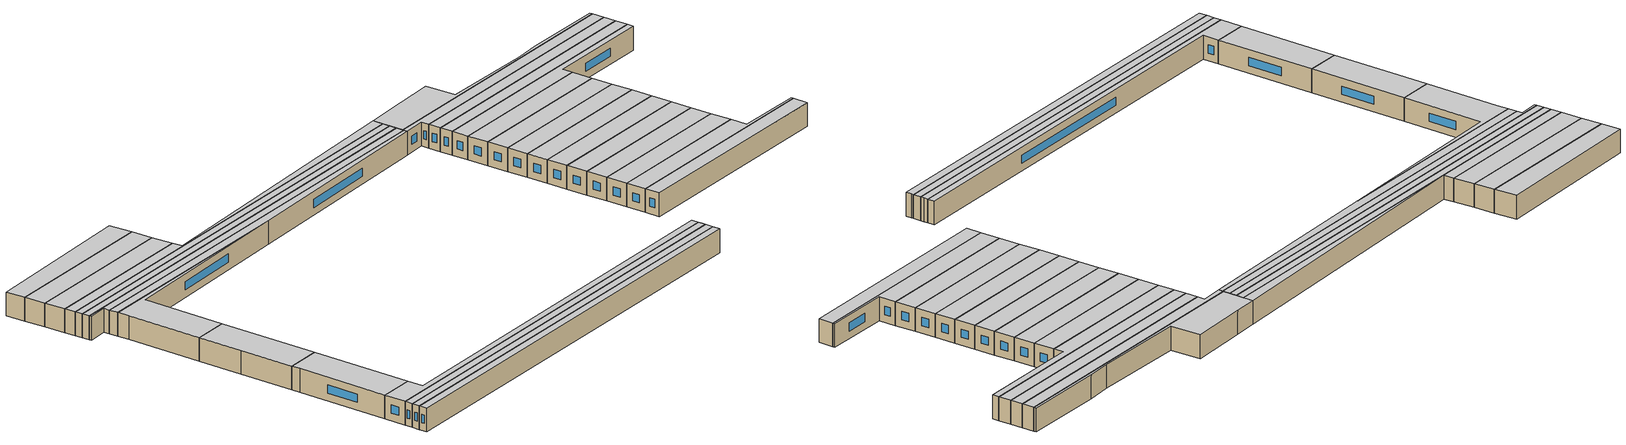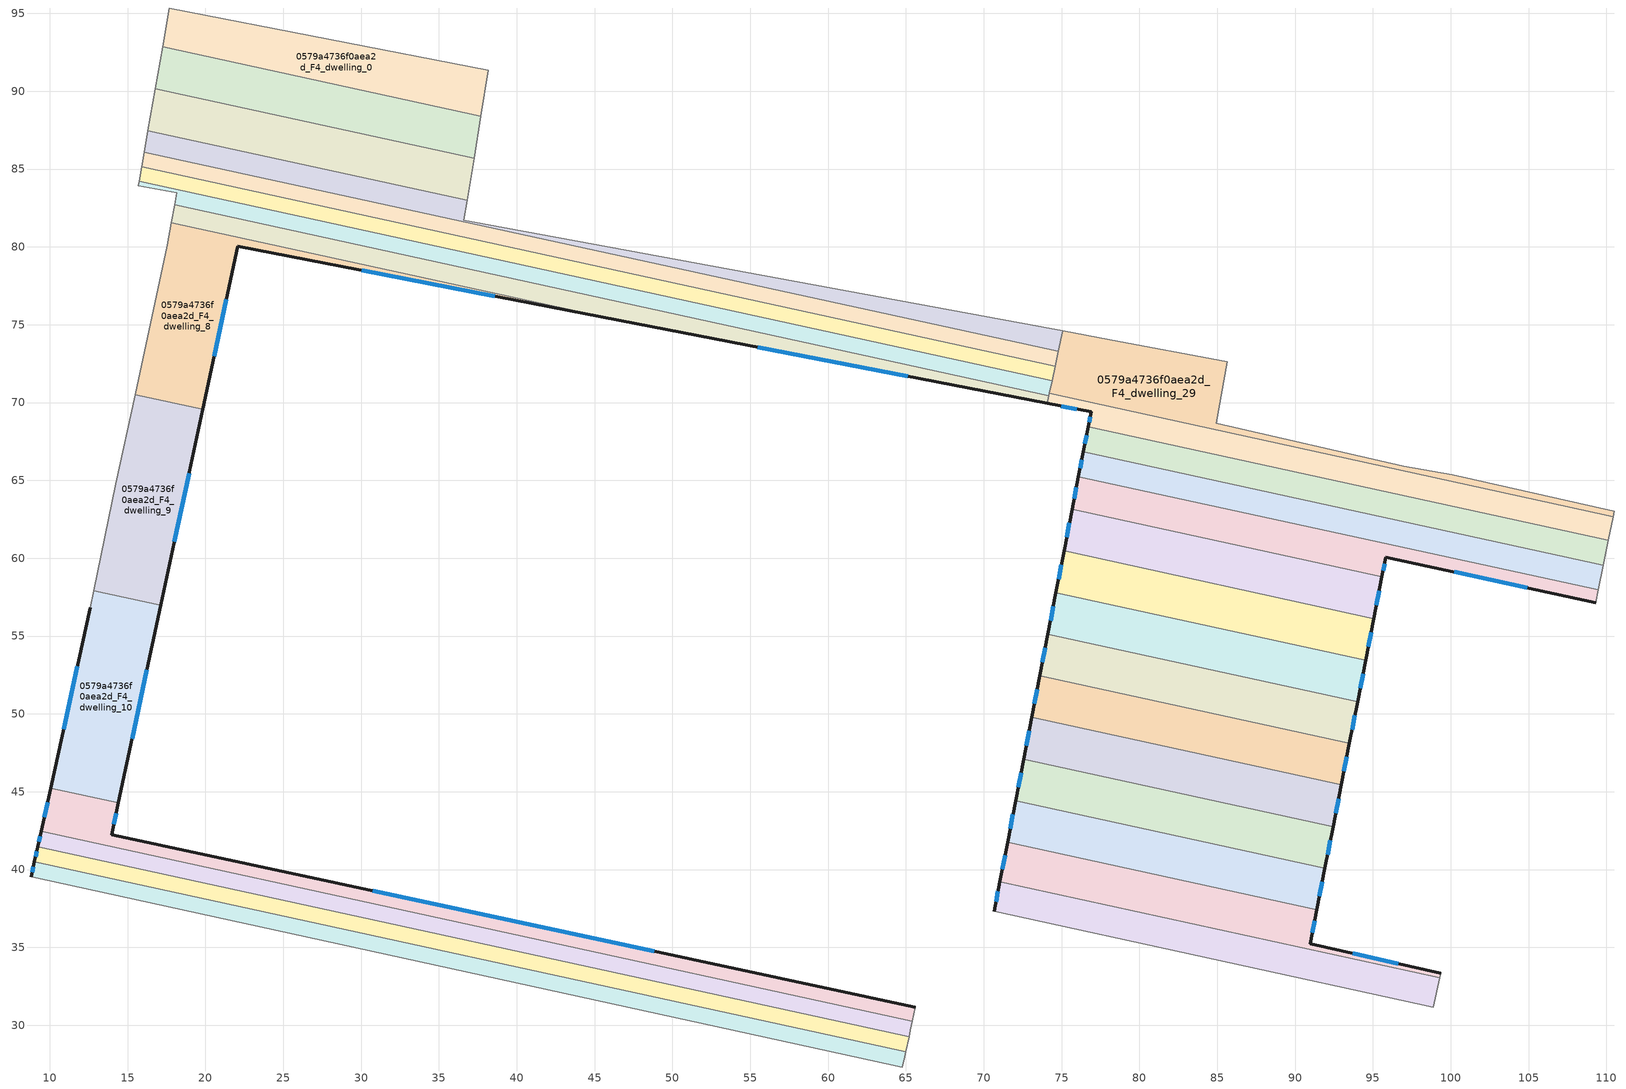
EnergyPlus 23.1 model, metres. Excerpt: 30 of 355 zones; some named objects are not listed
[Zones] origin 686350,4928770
0579a4736f0aea2d_F4_dwelling_0
 floor to 0579a4736f0aea2d_F3_dwelling_0 (EU_floor_Construction): 38.16,91.35 37.69,88.41 17.25,92.87 17.68,95.35 z12
 wall to 0579a4736f0aea2d_F4_dwelling_1 (EU_wall_Construction): 17.25,92.87 37.69,88.41 z12:15
 wall adiabatic (EU_wall_Construction): 37.69,88.41 38.16,91.35 17.68,95.35 17.25,92.87 z12:15
 ceiling to 0579a4736f0aea2d_F5_dwelling_0 (EU_floor_Construction): 37.69,88.41 38.16,91.35 17.68,95.35 17.25,92.87 z15
0579a4736f0aea2d_F4_dwelling_1
 floor to 0579a4736f0aea2d_F3_dwelling_1 (EU_floor_Construction): 37.69,88.41 37.25,85.7 16.78,90.17 17.25,92.87 z12
 wall to 0579a4736f0aea2d_F4_dwelling_2 (EU_wall_Construction): 16.78,90.17 37.25,85.7 z12:15
 wall adiabatic (EU_wall_Construction): 17.25,92.87 16.78,90.17 / 37.25,85.7 37.69,88.41 z12:15
 ceiling to 0579a4736f0aea2d_F5_dwelling_1 (EU_floor_Construction): 37.25,85.7 37.69,88.41 17.25,92.87 16.78,90.17 z15
0579a4736f0aea2d_F4_dwelling_10
 floor to 0579a4736f0aea2d_F3_dwelling_10 (EU_floor_Construction): 17.13,56.97 14.41,44.29 10.06,45.24 12.6,56.82 12.82,57.91 z12
 wall outside (EU_wall_Construction): 14.41,44.29 17.13,56.97 / 12.6,56.82 10.06,45.24 z12:15
 wall adiabatic (EU_wall_Construction): 12.82,57.91 12.6,56.82 z12:15
 wall to 0579a4736f0aea2d_F4_dwelling_9 (EU_wall_Construction): 17.13,56.97 12.82,57.91 z12:15
 wall to 0579a4736f0aea2d_F4_dwelling_11 (EU_wall_Construction): 10.06,45.24 14.41,44.29 z12:15
 window (EU_Window_Construction): 15.29,48.41 16.24,52.85 / 11.77,53.05 10.88,49 z12.98:14.02
 ceiling to 0579a4736f0aea2d_F5_dwelling_10 (EU_floor_Construction): 14.41,44.29 17.13,56.97 12.82,57.91 12.6,56.82 10.06,45.24 z15
0579a4736f0aea2d_F4_dwelling_11
 floor to 0579a4736f0aea2d_F3_dwelling_11 (EU_floor_Construction): 65.61,31.16 65.41,30.25 9.44,42.46 10.06,45.24 14.41,44.29 13.97,42.25 z12
 wall outside (EU_wall_Construction): 10.06,45.24 9.44,42.46 / 65.61,31.16 13.97,42.25 14.41,44.29 z12:15
 wall to 0579a4736f0aea2d_F4_dwelling_12 (EU_wall_Construction): 9.44,42.46 65.41,30.25 z12:15
 wall to 0579a4736f0aea2d_F4_dwelling_48 (EU_wall_Construction): 65.41,30.25 65.61,31.16 z12:15
 window (EU_Window_Construction): 9.86,44.33 9.64,43.36 / 14.11,42.91 14.26,43.62 / 48.81,34.77 30.76,38.64 z12.98:14.02
 ceiling to 0579a4736f0aea2d_F5_dwelling_11 (EU_floor_Construction): 65.41,30.25 65.61,31.16 13.97,42.25 14.41,44.29 10.06,45.24 9.44,42.46 z15
0579a4736f0aea2d_F4_dwelling_12
 floor to 0579a4736f0aea2d_F3_dwelling_12 (EU_floor_Construction): 65.41,30.25 65.2,29.27 9.23,41.48 9.44,42.46 z12
 wall outside (EU_wall_Construction): 9.44,42.46 9.23,41.48 z12:15
 wall to 0579a4736f0aea2d_F4_dwelling_13 (EU_wall_Construction): 9.23,41.48 65.2,29.27 z12:15
 wall to 0579a4736f0aea2d_F4_dwelling_49 (EU_wall_Construction): 65.2,29.27 65.28,29.67 z12:15
 wall to 0579a4736f0aea2d_F4_dwelling_48 (EU_wall_Construction): 65.28,29.68 65.41,30.25 z12:15
 window (EU_Window_Construction): 9.38,42.14 9.3,41.8 z12.98:14.02
 ceiling to 0579a4736f0aea2d_F5_dwelling_12 (EU_floor_Construction): 65.2,29.27 65.41,30.25 9.44,42.46 9.23,41.48 z15
0579a4736f0aea2d_F4_dwelling_13
 floor to 0579a4736f0aea2d_F3_dwelling_13 (EU_floor_Construction): 65.2,29.27 64.98,28.29 9.02,40.5 9.23,41.48 z12
 wall outside (EU_wall_Construction): 9.23,41.48 9.02,40.5 z12:15
 wall to 0579a4736f0aea2d_F4_dwelling_14 (EU_wall_Construction): 9.02,40.5 64.98,28.29 z12:15
 wall to 0579a4736f0aea2d_F4_dwelling_49 (EU_wall_Construction): 64.98,28.29 65.2,29.27 z12:15
 window (EU_Window_Construction): 9.16,41.16 9.09,40.82 z12.98:14.02
 ceiling to 0579a4736f0aea2d_F5_dwelling_13 (EU_floor_Construction): 64.98,28.29 65.2,29.27 9.23,41.48 9.02,40.5 z15
0579a4736f0aea2d_F4_dwelling_14
 floor to 0579a4736f0aea2d_F3_dwelling_14 (EU_floor_Construction): 64.98,28.29 64.77,27.32 8.8,39.52 9.02,40.5 z12
 wall outside (EU_wall_Construction): 9.02,40.5 8.8,39.52 z12:15
 wall to 0579a4736f0aea2d_F4_dwelling_15 (EU_wall_Construction): 8.8,39.52 64.77,27.32 z12:15
 wall to 0579a4736f0aea2d_F4_dwelling_50 (EU_wall_Construction): 64.77,27.32 64.91,27.97 z12:15
 wall to 0579a4736f0aea2d_F4_dwelling_49 (EU_wall_Construction): 64.91,27.97 64.98,28.29 z12:15
 window (EU_Window_Construction): 8.95,40.18 8.87,39.84 z12.98:14.02
 ceiling to 0579a4736f0aea2d_F5_dwelling_14 (EU_floor_Construction): 64.77,27.32 64.98,28.29 9.02,40.5 8.8,39.52 z15
0579a4736f0aea2d_F4_dwelling_2
 floor to 0579a4736f0aea2d_F3_dwelling_2 (EU_floor_Construction): 37.25,85.7 36.82,83 16.31,87.47 16.78,90.17 z12
 wall to 0579a4736f0aea2d_F4_dwelling_3 (EU_wall_Construction): 16.31,87.47 36.82,83 z12:15
 wall adiabatic (EU_wall_Construction): 16.78,90.17 16.31,87.47 / 36.82,83 37.25,85.7 z12:15
 ceiling to 0579a4736f0aea2d_F5_dwelling_2 (EU_floor_Construction): 36.82,83 37.25,85.7 16.78,90.17 16.31,87.47 z15
0579a4736f0aea2d_F4_dwelling_29
 floor to 0579a4736f0aea2d_F3_dwelling_29 (EU_floor_Construction): 110.51,63 110.44,62.68 74.21,70.58 75.08,74.6 78.08,74.04 85.65,72.62 84.92,68.66 96.97,65.89 100.09,65.36 z12
 wall adiabatic (EU_wall_Construction): 110.44,62.68 110.51,63 100.09,65.36 96.97,65.89 84.92,68.66 85.65,72.62 78.08,74.04 75.08,74.6 z12:15
 wall to 0579a4736f0aea2d_F4_dwelling_30 (EU_wall_Construction): 74.21,70.58 110.44,62.68 z12:15
 wall to 0579a4736f0aea2d_F4_dwelling_3 (EU_wall_Construction): 75.08,74.6 74.8,73.28 z12:15
 wall to 0579a4736f0aea2d_F4_dwelling_6 (EU_wall_Construction): 74.39,71.42 74.21,70.58 z12:15
 wall to 0579a4736f0aea2d_F4_dwelling_5 (EU_wall_Construction): 74.59,72.35 74.39,71.42 z12:15
 wall to 0579a4736f0aea2d_F4_dwelling_4 (EU_wall_Construction): 74.8,73.28 74.59,72.35 z12:15
 ceiling to 0579a4736f0aea2d_F5_dwelling_29 (EU_floor_Construction): 110.44,62.68 110.51,63 100.09,65.36 96.97,65.89 84.92,68.66 85.65,72.62 78.08,74.04 75.08,74.6 74.21,70.58 z15
0579a4736f0aea2d_F4_dwelling_3
 floor to 0579a4736f0aea2d_F3_dwelling_3 (EU_floor_Construction): 75.08,74.6 74.8,73.28 16.07,86.09 16.31,87.47 36.82,83 36.61,81.7 z12
 wall adiabatic (EU_wall_Construction): 16.31,87.47 16.07,86.09 / 75.08,74.6 36.61,81.7 36.82,83 z12:15
 wall to 0579a4736f0aea2d_F4_dwelling_4 (EU_wall_Construction): 16.07,86.09 74.8,73.28 z12:15
 ceiling to 0579a4736f0aea2d_F5_dwelling_3 (EU_floor_Construction): 74.8,73.28 75.08,74.6 36.61,81.7 36.82,83 16.31,87.47 16.07,86.09 z15
0579a4736f0aea2d_F4_dwelling_30
 floor to 0579a4736f0aea2d_F3_dwelling_30 (EU_floor_Construction): 110.44,62.68 110.12,61.14 76.7,68.43 76.89,69.41 74.07,69.95 74.21,70.58 z12
 wall outside (EU_wall_Construction): 74.07,69.95 76.89,69.41 76.7,68.43 z12:15
 wall adiabatic (EU_wall_Construction): 110.12,61.14 110.44,62.68 z12:15
 wall to 0579a4736f0aea2d_F4_dwelling_31 (EU_wall_Construction): 76.7,68.43 110.12,61.14 z12:15
 wall to 0579a4736f0aea2d_F4_dwelling_7 (EU_wall_Construction): 74.18,70.45 74.07,69.95 z12:15
 wall to 0579a4736f0aea2d_F4_dwelling_6 (EU_wall_Construction): 74.21,70.58 74.18,70.45 z12:15
 window (EU_Window_Construction): 74.99,69.78 75.97,69.58 / 76.82,69.09 76.76,68.75 z12.98:14.02
 ceiling to 0579a4736f0aea2d_F5_dwelling_30 (EU_floor_Construction): 110.12,61.14 110.44,62.68 74.21,70.58 74.07,69.95 76.89,69.41 76.7,68.43 z15
0579a4736f0aea2d_F4_dwelling_31
 floor to 0579a4736f0aea2d_F3_dwelling_31 (EU_floor_Construction): 110.12,61.14 109.79,59.55 76.39,66.84 76.7,68.43 z12
 wall outside (EU_wall_Construction): 76.7,68.43 76.39,66.84 z12:15
 wall adiabatic (EU_wall_Construction): 109.79,59.55 110.12,61.14 z12:15
 wall to 0579a4736f0aea2d_F4_dwelling_32 (EU_wall_Construction): 76.39,66.84 109.79,59.55 z12:15
 window (EU_Window_Construction): 76.6,67.92 76.49,67.36 z12.98:14.02
 ceiling to 0579a4736f0aea2d_F5_dwelling_31 (EU_floor_Construction): 109.79,59.55 110.12,61.14 76.7,68.43 76.39,66.84 z15
0579a4736f0aea2d_F4_dwelling_32
 floor to 0579a4736f0aea2d_F3_dwelling_32 (EU_floor_Construction): 109.79,59.55 109.46,57.97 76.08,65.25 76.39,66.84 z12
 wall outside (EU_wall_Construction): 76.39,66.84 76.08,65.25 z12:15
 wall adiabatic (EU_wall_Construction): 109.46,57.97 109.79,59.55 z12:15
 wall to 0579a4736f0aea2d_F4_dwelling_33 (EU_wall_Construction): 76.08,65.25 109.46,57.97 z12:15
 window (EU_Window_Construction): 76.29,66.32 76.18,65.77 z12.98:14.02
 ceiling to 0579a4736f0aea2d_F5_dwelling_32 (EU_floor_Construction): 109.46,57.97 109.79,59.55 76.39,66.84 76.08,65.25 z15
0579a4736f0aea2d_F4_dwelling_33
 floor to 0579a4736f0aea2d_F3_dwelling_33 (EU_floor_Construction): 109.46,57.97 109.3,57.16 95.83,60.07 95.58,58.79 75.67,63.14 76.08,65.25 z12
 wall outside (EU_wall_Construction): 76.08,65.25 75.67,63.14 / 95.58,58.79 95.83,60.07 109.3,57.16 z12:15
 wall to 0579a4736f0aea2d_F4_dwelling_34 (EU_wall_Construction): 75.67,63.14 95.58,58.79 z12:15
 wall adiabatic (EU_wall_Construction): 109.3,57.16 109.46,57.97 z12:15
 window (EU_Window_Construction): 75.95,64.56 75.8,63.82 / 100.21,59.12 104.92,58.1 / 95.66,59.21 95.75,59.65 z12.98:14.02
 ceiling to 0579a4736f0aea2d_F5_dwelling_33 (EU_floor_Construction): 109.3,57.16 109.46,57.97 76.08,65.25 75.67,63.14 95.58,58.79 95.83,60.07 z15
0579a4736f0aea2d_F4_dwelling_34
 floor to 0579a4736f0aea2d_F3_dwelling_34 (EU_floor_Construction): 95.58,58.79 95.05,56.12 75.15,60.46 75.67,63.14 z12
 wall outside (EU_wall_Construction): 95.05,56.12 95.58,58.79 / 75.67,63.14 75.15,60.46 z12:15
 wall to 0579a4736f0aea2d_F4_dwelling_35 (EU_wall_Construction): 75.15,60.46 95.05,56.12 z12:15
 window (EU_Window_Construction): 95.22,56.99 95.41,57.93 / 75.5,62.27 75.32,61.33 z12.98:14.02
 ceiling to 0579a4736f0aea2d_F5_dwelling_34 (EU_floor_Construction): 95.05,56.12 95.58,58.79 75.67,63.14 75.15,60.46 z15
0579a4736f0aea2d_F4_dwelling_35
 floor to 0579a4736f0aea2d_F3_dwelling_35 (EU_floor_Construction): 95.05,56.12 94.53,53.45 74.63,57.79 75.15,60.46 z12
 wall outside (EU_wall_Construction): 94.53,53.45 95.05,56.12 / 75.15,60.46 74.63,57.79 z12:15
 wall to 0579a4736f0aea2d_F4_dwelling_36 (EU_wall_Construction): 74.63,57.79 94.53,53.45 z12:15
 window (EU_Window_Construction): 94.7,54.32 94.88,55.25 / 74.98,59.6 74.8,58.66 z12.98:14.02
 ceiling to 0579a4736f0aea2d_F5_dwelling_35 (EU_floor_Construction): 94.53,53.45 95.05,56.12 75.15,60.46 74.63,57.79 z15
0579a4736f0aea2d_F4_dwelling_36
 floor to 0579a4736f0aea2d_F3_dwelling_36 (EU_floor_Construction): 94.53,53.45 94.01,50.78 74.12,55.12 74.63,57.79 z12
 wall outside (EU_wall_Construction): 94.01,50.78 94.53,53.45 / 74.63,57.79 74.12,55.12 z12:15
 wall to 0579a4736f0aea2d_F4_dwelling_37 (EU_wall_Construction): 74.12,55.12 94.01,50.78 z12:15
 window (EU_Window_Construction): 94.18,51.65 94.36,52.58 / 74.47,56.92 74.28,55.99 z12.98:14.02
 ceiling to 0579a4736f0aea2d_F5_dwelling_36 (EU_floor_Construction): 94.01,50.78 94.53,53.45 74.63,57.79 74.12,55.12 z15
0579a4736f0aea2d_F4_dwelling_37
 floor to 0579a4736f0aea2d_F3_dwelling_37 (EU_floor_Construction): 94.01,50.78 93.48,48.11 73.6,52.45 74.12,55.12 z12
 wall outside (EU_wall_Construction): 93.48,48.11 94.01,50.78 / 74.12,55.12 73.6,52.45 z12:15
 wall to 0579a4736f0aea2d_F4_dwelling_38 (EU_wall_Construction): 73.6,52.45 93.48,48.11 z12:15
 window (EU_Window_Construction): 93.66,48.98 93.84,49.91 / 73.95,54.25 73.77,53.31 z12.98:14.02
 ceiling to 0579a4736f0aea2d_F5_dwelling_37 (EU_floor_Construction): 93.48,48.11 94.01,50.78 74.12,55.12 73.6,52.45 z15
0579a4736f0aea2d_F4_dwelling_38
 floor to 0579a4736f0aea2d_F3_dwelling_38 (EU_floor_Construction): 93.48,48.11 92.96,45.43 73.08,49.77 73.6,52.45 z12
 wall outside (EU_wall_Construction): 92.96,45.43 93.48,48.11 / 73.6,52.45 73.08,49.77 z12:15
 wall to 0579a4736f0aea2d_F4_dwelling_39 (EU_wall_Construction): 73.08,49.77 92.96,45.43 z12:15
 window (EU_Window_Construction): 93.13,46.3 93.31,47.24 / 73.43,51.58 73.25,50.64 z12.98:14.02
 ceiling to 0579a4736f0aea2d_F5_dwelling_38 (EU_floor_Construction): 92.96,45.43 93.48,48.11 73.6,52.45 73.08,49.77 z15
0579a4736f0aea2d_F4_dwelling_39
 floor to 0579a4736f0aea2d_F3_dwelling_39 (EU_floor_Construction): 92.96,45.43 92.44,42.76 72.56,47.09 73.08,49.77 z12
 wall outside (EU_wall_Construction): 92.44,42.76 92.96,45.43 / 73.08,49.77 72.56,47.09 z12:15
 wall to 0579a4736f0aea2d_F4_dwelling_40 (EU_wall_Construction): 72.56,47.09 92.44,42.76 z12:15
 window (EU_Window_Construction): 92.61,43.63 92.79,44.56 / 72.91,48.9 72.73,47.97 z12.98:14.02
 ceiling to 0579a4736f0aea2d_F5_dwelling_39 (EU_floor_Construction): 92.44,42.76 92.96,45.43 73.08,49.77 72.56,47.09 z15
0579a4736f0aea2d_F4_dwelling_4
 floor to 0579a4736f0aea2d_F3_dwelling_4 (EU_floor_Construction): 74.8,73.28 74.59,72.35 15.9,85.15 16.07,86.09 z12
 wall to 0579a4736f0aea2d_F4_dwelling_5 (EU_wall_Construction): 15.9,85.15 74.59,72.35 z12:15
 wall adiabatic (EU_wall_Construction): 16.07,86.09 15.9,85.15 z12:15
 ceiling to 0579a4736f0aea2d_F5_dwelling_4 (EU_floor_Construction): 74.59,72.35 74.8,73.28 16.07,86.09 15.9,85.15 z15
0579a4736f0aea2d_F4_dwelling_40
 floor to 0579a4736f0aea2d_F3_dwelling_40 (EU_floor_Construction): 92.44,42.76 91.92,40.08 72.04,44.42 72.56,47.09 z12
 wall outside (EU_wall_Construction): 91.92,40.08 92.44,42.76 / 72.56,47.09 72.04,44.42 z12:15
 wall to 0579a4736f0aea2d_F4_dwelling_41 (EU_wall_Construction): 72.04,44.42 91.92,40.08 z12:15
 window (EU_Window_Construction): 92.09,40.95 92.27,41.89 / 72.39,46.23 72.21,45.29 z12.98:14.02
 ceiling to 0579a4736f0aea2d_F5_dwelling_40 (EU_floor_Construction): 91.92,40.08 92.44,42.76 72.56,47.09 72.04,44.42 z15
0579a4736f0aea2d_F4_dwelling_41
 floor to 0579a4736f0aea2d_F3_dwelling_41 (EU_floor_Construction): 91.92,40.08 91.39,37.41 71.52,41.74 72.04,44.42 z12
 wall outside (EU_wall_Construction): 91.39,37.41 91.92,40.08 / 72.04,44.42 71.52,41.74 z12:15
 wall to 0579a4736f0aea2d_F4_dwelling_42 (EU_wall_Construction): 71.52,41.74 91.39,37.41 z12:15
 window (EU_Window_Construction): 91.56,38.28 91.74,39.21 / 71.87,43.55 71.69,42.61 z12.98:14.02
 ceiling to 0579a4736f0aea2d_F5_dwelling_41 (EU_floor_Construction): 91.39,37.41 91.92,40.08 72.04,44.42 71.52,41.74 z15
0579a4736f0aea2d_F4_dwelling_42
 floor to 0579a4736f0aea2d_F3_dwelling_42 (EU_floor_Construction): 99.36,33.34 99.29,33.04 71.03,39.21 71.52,41.74 91.39,37.41 90.97,35.24 z12
 wall outside (EU_wall_Construction): 71.52,41.74 71.03,39.21 / 99.36,33.34 90.97,35.24 91.39,37.41 z12:15
 wall adiabatic (EU_wall_Construction): 99.29,33.04 99.36,33.34 z12:15
 wall to 0579a4736f0aea2d_F4_dwelling_43 (EU_wall_Construction): 71.03,39.21 99.29,33.04 z12:15
 window (EU_Window_Construction): 71.36,40.92 71.19,40.03 / 91.1,35.94 91.25,36.7 / 96.63,33.95 93.69,34.62 z12.98:14.02
 ceiling to 0579a4736f0aea2d_F5_dwelling_42 (EU_floor_Construction): 99.29,33.04 99.36,33.34 90.97,35.24 91.39,37.41 71.52,41.74 71.03,39.21 z15
0579a4736f0aea2d_F4_dwelling_43
 floor to 0579a4736f0aea2d_F3_dwelling_43 (EU_floor_Construction): 99.29,33.04 98.87,31.17 70.67,37.32 71.03,39.21 z12
 wall outside (EU_wall_Construction): 71.03,39.21 70.67,37.32 z12:15
 wall adiabatic (EU_wall_Construction): 98.87,31.17 99.29,33.04 z12:15
 wall to 0579a4736f0aea2d_F4_dwelling_44 (EU_wall_Construction): 70.67,37.32 98.87,31.17 z12:15
 window (EU_Window_Construction): 70.91,38.59 70.78,37.93 z12.98:14.02
 ceiling to 0579a4736f0aea2d_F5_dwelling_43 (EU_floor_Construction): 98.87,31.17 99.29,33.04 71.03,39.21 70.67,37.32 z15
0579a4736f0aea2d_F4_dwelling_5
 floor to 0579a4736f0aea2d_F3_dwelling_5 (EU_floor_Construction): 74.59,72.35 74.39,71.42 15.74,84.21 15.9,85.15 z12
 wall to 0579a4736f0aea2d_F4_dwelling_6 (EU_wall_Construction): 15.74,84.21 74.39,71.42 z12:15
 wall adiabatic (EU_wall_Construction): 15.9,85.15 15.74,84.21 z12:15
 ceiling to 0579a4736f0aea2d_F5_dwelling_5 (EU_floor_Construction): 74.39,71.42 74.59,72.35 15.9,85.15 15.74,84.21 z15
0579a4736f0aea2d_F4_dwelling_6
 floor to 0579a4736f0aea2d_F3_dwelling_6 (EU_floor_Construction): 74.39,71.42 74.18,70.45 18.02,82.7 18.16,83.49 15.69,83.92 15.74,84.21 z12
 wall adiabatic (EU_wall_Construction): 15.74,84.21 15.69,83.92 18.16,83.49 18.02,82.7 z12:15
 wall to 0579a4736f0aea2d_F4_dwelling_7 (EU_wall_Construction): 18.02,82.7 74.18,70.45 z12:15
 ceiling to 0579a4736f0aea2d_F5_dwelling_6 (EU_floor_Construction): 74.18,70.45 74.39,71.42 15.74,84.21 15.69,83.92 18.16,83.49 18.02,82.7 z15
0579a4736f0aea2d_F4_dwelling_7
 floor to 0579a4736f0aea2d_F3_dwelling_7 (EU_floor_Construction): 74.18,70.45 74.07,69.95 46.54,75.3 17.82,81.56 18.02,82.7 z12
 wall outside (EU_wall_Construction): 46.54,75.3 74.07,69.95 z12:15
 wall adiabatic (EU_wall_Construction): 18.02,82.7 17.82,81.56 z12:15
 wall to 0579a4736f0aea2d_F4_dwelling_8 (EU_wall_Construction): 17.82,81.56 46.54,75.3 z12:15
 window (EU_Window_Construction): 55.49,73.56 65.12,71.69 z12.98:14.02
 ceiling to 0579a4736f0aea2d_F5_dwelling_7 (EU_floor_Construction): 74.07,69.95 74.18,70.45 18.02,82.7 17.82,81.56 46.54,75.3 z15
0579a4736f0aea2d_F4_dwelling_8
 floor to 0579a4736f0aea2d_F3_dwelling_8 (EU_floor_Construction): 46.54,75.3 22.08,80.05 19.83,69.57 15.47,70.52 17.56,80.11 17.82,81.56 z12
 wall outside (EU_wall_Construction): 19.83,69.57 22.08,80.05 46.54,75.3 z12:15
 wall adiabatic (EU_wall_Construction): 17.82,81.56 17.56,80.11 15.47,70.52 z12:15
 wall to 0579a4736f0aea2d_F4_dwelling_9 (EU_wall_Construction): 15.47,70.52 19.83,69.57 z12:15
 window (EU_Window_Construction): 30.03,78.5 38.58,76.84 / 20.56,72.97 21.35,76.64 z12.98:14.02
 ceiling to 0579a4736f0aea2d_F5_dwelling_8 (EU_floor_Construction): 46.54,75.3 17.82,81.56 17.56,80.11 15.47,70.52 19.83,69.57 22.08,80.05 z15
0579a4736f0aea2d_F4_dwelling_9
 floor to 0579a4736f0aea2d_F3_dwelling_9 (EU_floor_Construction): 19.83,69.57 17.13,56.97 12.82,57.91 14.23,64.78 15.47,70.52 z12
 wall outside (EU_wall_Construction): 17.13,56.97 19.83,69.57 z12:15
 wall adiabatic (EU_wall_Construction): 15.47,70.52 14.23,64.78 12.82,57.91 z12:15
 window (EU_Window_Construction): 18.01,61.07 18.95,65.47 z12.98:14.02
 ceiling to 0579a4736f0aea2d_F5_dwelling_9 (EU_floor_Construction): 17.13,56.97 19.83,69.57 15.47,70.52 14.23,64.78 12.82,57.91 z15
[Building]
EU S2 Campaign: North Axis=0; Terrain=City; Solar Distribution=FullExterior
[Site:Location]
Bologna: Latitude=44.5; Longitude=11.25; Time Zone=1; Elevation=37
[SizingPeriod:WeatherFileDays]
AnnualSizingPeriod: Begin Month=1; Begin Day of Month=1; End Month=12; End Day of Month=31; Day of Week for Start Day=Monday; Use Weather File Daylight Saving Period=No; Use Weather File Rain and Snow Indicators=No
[MATERIAL]
EU_InternalMass_Material: Roughness=MediumRough; Thickness=0.1; Conductivity=1; Density=1800; Specific Heat=900; Thermal Absorptance=0.9; Solar Absorptance=0.7; Visible Absorptance=0.7
[MATERIAL:NOMASS] Roughness=MediumRough; Thermal Absorptance=0.9; Solar Absorptance=0.7; Visible Absorptance=0.7
Name | Thermal Resistance
EU_wall_NoMass | 0.905828
EU_floor_NoMass | 0.67114
[WINDOWMATERIAL:SIMPLEGLAZINGSYSTEM]
EU_Window_SimpleGlazing: UFactor=4.52486; Solar Heat Gain Coefficient=0.85; Visible Transmittance=0.85
[CONSTRUCTION]
EU_wall_Construction: EU_wall_NoMass
EU_floor_Construction: EU_floor_NoMass
EU_Window_Construction: EU_Window_SimpleGlazing
EU_InternalMass_Construction: EU_InternalMass_Material
[ZONE] Type=1; Multiplier=1; Ceiling Height=autocalculate; Floor Area=autocalculate; Part of Total Floor Area=Yes
Name | Volume
0579a4736f0aea2d_F4_dwelling_0 | 172.006
0579a4736f0aea2d_F4_dwelling_1 | 172.062
0579a4736f0aea2d_F4_dwelling_10 | 172.054
0579a4736f0aea2d_F4_dwelling_11 | 172.039
0579a4736f0aea2d_F4_dwelling_12 | 172.022
0579a4736f0aea2d_F4_dwelling_13 | 172.146
0579a4736f0aea2d_F4_dwelling_14 | 172.048
0579a4736f0aea2d_F4_dwelling_2 | 172.035
0579a4736f0aea2d_F4_dwelling_29 | 166.238
0579a4736f0aea2d_F4_dwelling_3 | 172.005
0579a4736f0aea2d_F4_dwelling_30 | 166.34
0579a4736f0aea2d_F4_dwelling_31 | 166.347
0579a4736f0aea2d_F4_dwelling_32 | 166.297
0579a4736f0aea2d_F4_dwelling_33 | 166.296
0579a4736f0aea2d_F4_dwelling_34 | 166.304
0579a4736f0aea2d_F4_dwelling_35 | 166.26
0579a4736f0aea2d_F4_dwelling_36 | 166.288
0579a4736f0aea2d_F4_dwelling_37 | 166.32
0579a4736f0aea2d_F4_dwelling_38 | 166.264
0579a4736f0aea2d_F4_dwelling_39 | 166.355
0579a4736f0aea2d_F4_dwelling_4 | 172.012
0579a4736f0aea2d_F4_dwelling_40 | 166.252
0579a4736f0aea2d_F4_dwelling_41 | 166.339
0579a4736f0aea2d_F4_dwelling_42 | 166.25
0579a4736f0aea2d_F4_dwelling_43 | 166.301
0579a4736f0aea2d_F4_dwelling_5; 0579a4736f0aea2d_F4_dwelling_9 | 172.052
0579a4736f0aea2d_F4_dwelling_6 | 172.03
0579a4736f0aea2d_F4_dwelling_7 | 171.987
0579a4736f0aea2d_F4_dwelling_8 | 172.083
[INTERNALMASS] Construction=EU_InternalMass_Construction
Name | Zone or ZoneList | Surface Area
0579a4736f0aea2d_F4_dwelling_0_EU_InternalMass | 0579a4736f0aea2d_F4_dwelling_0 | 57.3349
0579a4736f0aea2d_F4_dwelling_1_EU_InternalMass | 0579a4736f0aea2d_F4_dwelling_1 | 57.3539
0579a4736f0aea2d_F4_dwelling_2_EU_InternalMass | 0579a4736f0aea2d_F4_dwelling_2 | 57.3453
0579a4736f0aea2d_F4_dwelling_3_EU_InternalMass | 0579a4736f0aea2d_F4_dwelling_3 | 57.3347
0579a4736f0aea2d_F4_dwelling_4_EU_InternalMass | 0579a4736f0aea2d_F4_dwelling_4 | 57.3374
0579a4736f0aea2d_F4_dwelling_5_EU_InternalMass | 0579a4736f0aea2d_F4_dwelling_5 | 57.351
0579a4736f0aea2d_F4_dwelling_6_EU_InternalMass | 0579a4736f0aea2d_F4_dwelling_6 | 57.3432
0579a4736f0aea2d_F4_dwelling_7_EU_InternalMass | 0579a4736f0aea2d_F4_dwelling_7 | 57.3289
0579a4736f0aea2d_F4_dwelling_8_EU_InternalMass | 0579a4736f0aea2d_F4_dwelling_8 | 57.361
0579a4736f0aea2d_F4_dwelling_9_EU_InternalMass | 0579a4736f0aea2d_F4_dwelling_9 | 57.3504
0579a4736f0aea2d_F4_dwelling_10_EU_InternalMass | 0579a4736f0aea2d_F4_dwelling_10 | 57.3512
0579a4736f0aea2d_F4_dwelling_11_EU_InternalMass | 0579a4736f0aea2d_F4_dwelling_11 | 57.3464
0579a4736f0aea2d_F4_dwelling_12_EU_InternalMass | 0579a4736f0aea2d_F4_dwelling_12 | 57.3405
0579a4736f0aea2d_F4_dwelling_13_EU_InternalMass | 0579a4736f0aea2d_F4_dwelling_13 | 57.3817
0579a4736f0aea2d_F4_dwelling_14_EU_InternalMass | 0579a4736f0aea2d_F4_dwelling_14 | 57.3492
0579a4736f0aea2d_F4_dwelling_29_EU_InternalMass | 0579a4736f0aea2d_F4_dwelling_29 | 55.4126
0579a4736f0aea2d_F4_dwelling_30_EU_InternalMass | 0579a4736f0aea2d_F4_dwelling_30 | 55.4463
0579a4736f0aea2d_F4_dwelling_31_EU_InternalMass | 0579a4736f0aea2d_F4_dwelling_31 | 55.449
0579a4736f0aea2d_F4_dwelling_32_EU_InternalMass | 0579a4736f0aea2d_F4_dwelling_32 | 55.4325
0579a4736f0aea2d_F4_dwelling_33_EU_InternalMass | 0579a4736f0aea2d_F4_dwelling_33 | 55.4317
0579a4736f0aea2d_F4_dwelling_34_EU_InternalMass | 0579a4736f0aea2d_F4_dwelling_34 | 55.4346
0579a4736f0aea2d_F4_dwelling_35_EU_InternalMass | 0579a4736f0aea2d_F4_dwelling_35 | 55.4199
0579a4736f0aea2d_F4_dwelling_36_EU_InternalMass | 0579a4736f0aea2d_F4_dwelling_36 | 55.4294
0579a4736f0aea2d_F4_dwelling_37_EU_InternalMass | 0579a4736f0aea2d_F4_dwelling_37 | 55.4398
0579a4736f0aea2d_F4_dwelling_38_EU_InternalMass | 0579a4736f0aea2d_F4_dwelling_38 | 55.4216
0579a4736f0aea2d_F4_dwelling_39_EU_InternalMass | 0579a4736f0aea2d_F4_dwelling_39 | 55.4518
0579a4736f0aea2d_F4_dwelling_40_EU_InternalMass | 0579a4736f0aea2d_F4_dwelling_40 | 55.4172
0579a4736f0aea2d_F4_dwelling_41_EU_InternalMass | 0579a4736f0aea2d_F4_dwelling_41 | 55.4465
0579a4736f0aea2d_F4_dwelling_42_EU_InternalMass | 0579a4736f0aea2d_F4_dwelling_42 | 55.4168
0579a4736f0aea2d_F4_dwelling_43_EU_InternalMass | 0579a4736f0aea2d_F4_dwelling_43 | 55.4334
[OTHEREQUIPMENT] Fuel Type=Electricity; Design Level Calculation Method=Watts/Area; Power per Zone Floor Area=1; Fraction Latent=0; Fraction Radiant=0; Fraction Lost=0; Carbon Dioxide Generation Rate=0; EndUse Subcategory=EU_Step8_InternalGains
Name | Zone or ZoneList or Space or SpaceList | Schedule
EU_Step8_InternalGain_0579a4736f0aea2d_F4_dwelling_0_f000 | 0579a4736f0aea2d_F4_dwelling_0 | EU_Step8_GainSchedule_0579a4736f0aea2d_F4_dwelling_0_f000
EU_Step8_InternalGain_0579a4736f0aea2d_F4_dwelling_1_f000 | 0579a4736f0aea2d_F4_dwelling_1 | EU_Step8_GainSchedule_0579a4736f0aea2d_F4_dwelling_1_f000
EU_Step8_InternalGain_0579a4736f0aea2d_F4_dwelling_2_f000 | 0579a4736f0aea2d_F4_dwelling_2 | EU_Step8_GainSchedule_0579a4736f0aea2d_F4_dwelling_2_f000
EU_Step8_InternalGain_0579a4736f0aea2d_F4_dwelling_3_f000 | 0579a4736f0aea2d_F4_dwelling_3 | EU_Step8_GainSchedule_0579a4736f0aea2d_F4_dwelling_3_f000
EU_Step8_InternalGain_0579a4736f0aea2d_F4_dwelling_4_f000 | 0579a4736f0aea2d_F4_dwelling_4 | EU_Step8_GainSchedule_0579a4736f0aea2d_F4_dwelling_4_f000
EU_Step8_InternalGain_0579a4736f0aea2d_F4_dwelling_5_f000 | 0579a4736f0aea2d_F4_dwelling_5 | EU_Step8_GainSchedule_0579a4736f0aea2d_F4_dwelling_5_f000
EU_Step8_InternalGain_0579a4736f0aea2d_F4_dwelling_6_f000 | 0579a4736f0aea2d_F4_dwelling_6 | EU_Step8_GainSchedule_0579a4736f0aea2d_F4_dwelling_6_f000
EU_Step8_InternalGain_0579a4736f0aea2d_F4_dwelling_7_f000 | 0579a4736f0aea2d_F4_dwelling_7 | EU_Step8_GainSchedule_0579a4736f0aea2d_F4_dwelling_7_f000
EU_Step8_InternalGain_0579a4736f0aea2d_F4_dwelling_8_f000 | 0579a4736f0aea2d_F4_dwelling_8 | EU_Step8_GainSchedule_0579a4736f0aea2d_F4_dwelling_8_f000
EU_Step8_InternalGain_0579a4736f0aea2d_F4_dwelling_9_f000 | 0579a4736f0aea2d_F4_dwelling_9 | EU_Step8_GainSchedule_0579a4736f0aea2d_F4_dwelling_9_f000
EU_Step8_InternalGain_0579a4736f0aea2d_F4_dwelling_10_f000 | 0579a4736f0aea2d_F4_dwelling_10 | EU_Step8_GainSchedule_0579a4736f0aea2d_F4_dwelling_10_f000
EU_Step8_InternalGain_0579a4736f0aea2d_F4_dwelling_11_f000 | 0579a4736f0aea2d_F4_dwelling_11 | EU_Step8_GainSchedule_0579a4736f0aea2d_F4_dwelling_11_f000
EU_Step8_InternalGain_0579a4736f0aea2d_F4_dwelling_12_f000 | 0579a4736f0aea2d_F4_dwelling_12 | EU_Step8_GainSchedule_0579a4736f0aea2d_F4_dwelling_12_f000
EU_Step8_InternalGain_0579a4736f0aea2d_F4_dwelling_13_f000 | 0579a4736f0aea2d_F4_dwelling_13 | EU_Step8_GainSchedule_0579a4736f0aea2d_F4_dwelling_13_f000
EU_Step8_InternalGain_0579a4736f0aea2d_F4_dwelling_14_f000 | 0579a4736f0aea2d_F4_dwelling_14 | EU_Step8_GainSchedule_0579a4736f0aea2d_F4_dwelling_14_f000
EU_Step8_InternalGain_0579a4736f0aea2d_F4_dwelling_29_f000 | 0579a4736f0aea2d_F4_dwelling_29 | EU_Step8_GainSchedule_0579a4736f0aea2d_F4_dwelling_29_f000
EU_Step8_InternalGain_0579a4736f0aea2d_F4_dwelling_30_f000 | 0579a4736f0aea2d_F4_dwelling_30 | EU_Step8_GainSchedule_0579a4736f0aea2d_F4_dwelling_30_f000
EU_Step8_InternalGain_0579a4736f0aea2d_F4_dwelling_31_f000 | 0579a4736f0aea2d_F4_dwelling_31 | EU_Step8_GainSchedule_0579a4736f0aea2d_F4_dwelling_31_f000
EU_Step8_InternalGain_0579a4736f0aea2d_F4_dwelling_32_f000 | 0579a4736f0aea2d_F4_dwelling_32 | EU_Step8_GainSchedule_0579a4736f0aea2d_F4_dwelling_32_f000
EU_Step8_InternalGain_0579a4736f0aea2d_F4_dwelling_33_f000 | 0579a4736f0aea2d_F4_dwelling_33 | EU_Step8_GainSchedule_0579a4736f0aea2d_F4_dwelling_33_f000
EU_Step8_InternalGain_0579a4736f0aea2d_F4_dwelling_34_f000 | 0579a4736f0aea2d_F4_dwelling_34 | EU_Step8_GainSchedule_0579a4736f0aea2d_F4_dwelling_34_f000
EU_Step8_InternalGain_0579a4736f0aea2d_F4_dwelling_35_f000 | 0579a4736f0aea2d_F4_dwelling_35 | EU_Step8_GainSchedule_0579a4736f0aea2d_F4_dwelling_35_f000
EU_Step8_InternalGain_0579a4736f0aea2d_F4_dwelling_36_f000 | 0579a4736f0aea2d_F4_dwelling_36 | EU_Step8_GainSchedule_0579a4736f0aea2d_F4_dwelling_36_f000
EU_Step8_InternalGain_0579a4736f0aea2d_F4_dwelling_37_f000 | 0579a4736f0aea2d_F4_dwelling_37 | EU_Step8_GainSchedule_0579a4736f0aea2d_F4_dwelling_37_f000
EU_Step8_InternalGain_0579a4736f0aea2d_F4_dwelling_38_f000 | 0579a4736f0aea2d_F4_dwelling_38 | EU_Step8_GainSchedule_0579a4736f0aea2d_F4_dwelling_38_f000
EU_Step8_InternalGain_0579a4736f0aea2d_F4_dwelling_39_f000 | 0579a4736f0aea2d_F4_dwelling_39 | EU_Step8_GainSchedule_0579a4736f0aea2d_F4_dwelling_39_f000
EU_Step8_InternalGain_0579a4736f0aea2d_F4_dwelling_40_f000 | 0579a4736f0aea2d_F4_dwelling_40 | EU_Step8_GainSchedule_0579a4736f0aea2d_F4_dwelling_40_f000
EU_Step8_InternalGain_0579a4736f0aea2d_F4_dwelling_41_f000 | 0579a4736f0aea2d_F4_dwelling_41 | EU_Step8_GainSchedule_0579a4736f0aea2d_F4_dwelling_41_f000
EU_Step8_InternalGain_0579a4736f0aea2d_F4_dwelling_42_f000 | 0579a4736f0aea2d_F4_dwelling_42 | EU_Step8_GainSchedule_0579a4736f0aea2d_F4_dwelling_42_f000
EU_Step8_InternalGain_0579a4736f0aea2d_F4_dwelling_43_f000 | 0579a4736f0aea2d_F4_dwelling_43 | EU_Step8_GainSchedule_0579a4736f0aea2d_F4_dwelling_43_f000
[ZONEVENTILATION:DESIGNFLOWRATE] Schedule=EU_AlwaysOn; Design Flow Rate Calculation Method=AirChanges/Hour; Air Changes per Hour=0.73129; Ventilation Type=Natural; Fan Pressure Rise=0; Fan Total Efficiency=1; Constant Term Coefficient=1; Temperature Term Coefficient=0; Velocity Term Coefficient=0; Velocity Squared Term Coefficient=0; Minimum Indoor Temperature=-100; Maximum Indoor Temperature=100; Delta Temperature=-100; Minimum Outdoor Temperature=-100; Maximum Outdoor Temperature=100; Maximum Wind Speed=40
Name | Zone or ZoneList or Space or SpaceList
EU_ConstantAir_0579a4736f0aea2d_F4_dwelling_0 | 0579a4736f0aea2d_F4_dwelling_0
EU_ConstantAir_0579a4736f0aea2d_F4_dwelling_1 | 0579a4736f0aea2d_F4_dwelling_1
EU_ConstantAir_0579a4736f0aea2d_F4_dwelling_2 | 0579a4736f0aea2d_F4_dwelling_2
EU_ConstantAir_0579a4736f0aea2d_F4_dwelling_3 | 0579a4736f0aea2d_F4_dwelling_3
EU_ConstantAir_0579a4736f0aea2d_F4_dwelling_4 | 0579a4736f0aea2d_F4_dwelling_4
EU_ConstantAir_0579a4736f0aea2d_F4_dwelling_5 | 0579a4736f0aea2d_F4_dwelling_5
EU_ConstantAir_0579a4736f0aea2d_F4_dwelling_6 | 0579a4736f0aea2d_F4_dwelling_6
EU_ConstantAir_0579a4736f0aea2d_F4_dwelling_7 | 0579a4736f0aea2d_F4_dwelling_7
EU_ConstantAir_0579a4736f0aea2d_F4_dwelling_8 | 0579a4736f0aea2d_F4_dwelling_8
EU_ConstantAir_0579a4736f0aea2d_F4_dwelling_9 | 0579a4736f0aea2d_F4_dwelling_9
EU_ConstantAir_0579a4736f0aea2d_F4_dwelling_10 | 0579a4736f0aea2d_F4_dwelling_10
EU_ConstantAir_0579a4736f0aea2d_F4_dwelling_11 | 0579a4736f0aea2d_F4_dwelling_11
EU_ConstantAir_0579a4736f0aea2d_F4_dwelling_12 | 0579a4736f0aea2d_F4_dwelling_12
EU_ConstantAir_0579a4736f0aea2d_F4_dwelling_13 | 0579a4736f0aea2d_F4_dwelling_13
EU_ConstantAir_0579a4736f0aea2d_F4_dwelling_14 | 0579a4736f0aea2d_F4_dwelling_14
EU_ConstantAir_0579a4736f0aea2d_F4_dwelling_29 | 0579a4736f0aea2d_F4_dwelling_29
EU_ConstantAir_0579a4736f0aea2d_F4_dwelling_30 | 0579a4736f0aea2d_F4_dwelling_30
EU_ConstantAir_0579a4736f0aea2d_F4_dwelling_31 | 0579a4736f0aea2d_F4_dwelling_31
EU_ConstantAir_0579a4736f0aea2d_F4_dwelling_32 | 0579a4736f0aea2d_F4_dwelling_32
EU_ConstantAir_0579a4736f0aea2d_F4_dwelling_33 | 0579a4736f0aea2d_F4_dwelling_33
EU_ConstantAir_0579a4736f0aea2d_F4_dwelling_34 | 0579a4736f0aea2d_F4_dwelling_34
EU_ConstantAir_0579a4736f0aea2d_F4_dwelling_35 | 0579a4736f0aea2d_F4_dwelling_35
EU_ConstantAir_0579a4736f0aea2d_F4_dwelling_36 | 0579a4736f0aea2d_F4_dwelling_36
EU_ConstantAir_0579a4736f0aea2d_F4_dwelling_37 | 0579a4736f0aea2d_F4_dwelling_37
EU_ConstantAir_0579a4736f0aea2d_F4_dwelling_38 | 0579a4736f0aea2d_F4_dwelling_38
EU_ConstantAir_0579a4736f0aea2d_F4_dwelling_39 | 0579a4736f0aea2d_F4_dwelling_39
EU_ConstantAir_0579a4736f0aea2d_F4_dwelling_40 | 0579a4736f0aea2d_F4_dwelling_40
EU_ConstantAir_0579a4736f0aea2d_F4_dwelling_41 | 0579a4736f0aea2d_F4_dwelling_41
EU_ConstantAir_0579a4736f0aea2d_F4_dwelling_42 | 0579a4736f0aea2d_F4_dwelling_42
EU_ConstantAir_0579a4736f0aea2d_F4_dwelling_43 | 0579a4736f0aea2d_F4_dwelling_43
[HVACTEMPLATE:ZONE:IDEALLOADSAIRSYSTEM] System Availability Schedule=EU_AlwaysOn; Maximum Heating Supply Air Temperature=50; Minimum Cooling Supply Air Temperature=13; Maximum Heating Supply Air Humidity Ratio=0.0156; Minimum Cooling Supply Air Humidity Ratio=0.0077; Heating Limit=NoLimit; Cooling Limit=NoLimit; Heating Availability Schedule=EU_AlwaysOn; Cooling Availability Schedule=EU_CoolingOff; Dehumidification Control Type=ConstantSensibleHeatRatio; Cooling Sensible Heat Ratio=0.7; Dehumidification Setpoint=60; Humidification Control Type=None; Humidification Setpoint=30; Outdoor Air Method=None; Outdoor Air Flow Rate per Person=0.00944; Outdoor Air Flow Rate per Zone Floor Area=0; Outdoor Air Flow Rate per Zone=0; Demand Controlled Ventilation Type=None; Outdoor Air Economizer Type=NoEconomizer; Heat Recovery Type=None; Sensible Heat Recovery Effectiveness=0.7; Latent Heat Recovery Effectiveness=0.65
Name | Template Thermostat
0579a4736f0aea2d_F4_dwelling_0 | EU_HeatOnly_0579a4736f0aea2d_F4_dwelling_0
0579a4736f0aea2d_F4_dwelling_1 | EU_HeatOnly_0579a4736f0aea2d_F4_dwelling_1
0579a4736f0aea2d_F4_dwelling_2 | EU_HeatOnly_0579a4736f0aea2d_F4_dwelling_2
0579a4736f0aea2d_F4_dwelling_3 | EU_HeatOnly_0579a4736f0aea2d_F4_dwelling_3
0579a4736f0aea2d_F4_dwelling_4 | EU_HeatOnly_0579a4736f0aea2d_F4_dwelling_4
0579a4736f0aea2d_F4_dwelling_5 | EU_HeatOnly_0579a4736f0aea2d_F4_dwelling_5
0579a4736f0aea2d_F4_dwelling_6 | EU_HeatOnly_0579a4736f0aea2d_F4_dwelling_6
0579a4736f0aea2d_F4_dwelling_7 | EU_HeatOnly_0579a4736f0aea2d_F4_dwelling_7
0579a4736f0aea2d_F4_dwelling_8 | EU_HeatOnly_0579a4736f0aea2d_F4_dwelling_8
0579a4736f0aea2d_F4_dwelling_9 | EU_HeatOnly_0579a4736f0aea2d_F4_dwelling_9
0579a4736f0aea2d_F4_dwelling_10 | EU_HeatOnly_0579a4736f0aea2d_F4_dwelling_10
0579a4736f0aea2d_F4_dwelling_11 | EU_HeatOnly_0579a4736f0aea2d_F4_dwelling_11
0579a4736f0aea2d_F4_dwelling_12 | EU_HeatOnly_0579a4736f0aea2d_F4_dwelling_12
0579a4736f0aea2d_F4_dwelling_13 | EU_HeatOnly_0579a4736f0aea2d_F4_dwelling_13
0579a4736f0aea2d_F4_dwelling_14 | EU_HeatOnly_0579a4736f0aea2d_F4_dwelling_14
0579a4736f0aea2d_F4_dwelling_29 | EU_HeatOnly_0579a4736f0aea2d_F4_dwelling_29
0579a4736f0aea2d_F4_dwelling_30 | EU_HeatOnly_0579a4736f0aea2d_F4_dwelling_30
0579a4736f0aea2d_F4_dwelling_31 | EU_HeatOnly_0579a4736f0aea2d_F4_dwelling_31
0579a4736f0aea2d_F4_dwelling_32 | EU_HeatOnly_0579a4736f0aea2d_F4_dwelling_32
0579a4736f0aea2d_F4_dwelling_33 | EU_HeatOnly_0579a4736f0aea2d_F4_dwelling_33
0579a4736f0aea2d_F4_dwelling_34 | EU_HeatOnly_0579a4736f0aea2d_F4_dwelling_34
0579a4736f0aea2d_F4_dwelling_35 | EU_HeatOnly_0579a4736f0aea2d_F4_dwelling_35
0579a4736f0aea2d_F4_dwelling_36 | EU_HeatOnly_0579a4736f0aea2d_F4_dwelling_36
0579a4736f0aea2d_F4_dwelling_37 | EU_HeatOnly_0579a4736f0aea2d_F4_dwelling_37
0579a4736f0aea2d_F4_dwelling_38 | EU_HeatOnly_0579a4736f0aea2d_F4_dwelling_38
0579a4736f0aea2d_F4_dwelling_39 | EU_HeatOnly_0579a4736f0aea2d_F4_dwelling_39
0579a4736f0aea2d_F4_dwelling_40 | EU_HeatOnly_0579a4736f0aea2d_F4_dwelling_40
0579a4736f0aea2d_F4_dwelling_41 | EU_HeatOnly_0579a4736f0aea2d_F4_dwelling_41
0579a4736f0aea2d_F4_dwelling_42 | EU_HeatOnly_0579a4736f0aea2d_F4_dwelling_42
0579a4736f0aea2d_F4_dwelling_43 | EU_HeatOnly_0579a4736f0aea2d_F4_dwelling_43
[SIZING:ZONE] Zone Cooling Design Supply Air Temperature Input Method=SupplyAirTemperature; Zone Cooling Design Supply Air Temperature=13; Zone Heating Design Supply Air Temperature Input Method=SupplyAirTemperature; Zone Heating Design Supply Air Temperature=50; Zone Cooling Design Supply Air Humidity Ratio=0.008; Zone Heating Design Supply Air Humidity Ratio=0.008; Cooling Design Air Flow Method=DesignDay; Cooling Design Air Flow Rate=0; Cooling Minimum Air Flow per Zone Floor Area=0.000762; Cooling Minimum Air Flow=0; Cooling Minimum Air Flow Fraction=0.2; Heating Design Air Flow Method=DesignDay; Heating Design Air Flow Rate=0; Heating Maximum Air Flow per Zone Floor Area=0.002032; Heating Maximum Air Flow=0.141576; Heating Maximum Air Flow Fraction=0.3; Account for Dedicated Outdoor Air System=No; Dedicated Outdoor Air System Control Strategy=NeutralSupplyAir; Dedicated Outdoor Air Low Setpoint Temperature for Design=autosize; Dedicated Outdoor Air High Setpoint Temperature for Design=autosize; Zone Load Sizing Method=Sensible Load Only No Latent Load; Zone Latent Cooling Design Supply Air Humidity Ratio Input Method=HumidityRatioDifference; Zone Cooling Design Supply Air Humidity Ratio Difference=0.005; Zone Latent Heating Design Supply Air Humidity Ratio Input Method=HumidityRatioDifference; Zone Humidification Design Supply Air Humidity Ratio Difference=0.005
0579a4736f0aea2d_F4_dwelling_0; 0579a4736f0aea2d_F4_dwelling_1; 0579a4736f0aea2d_F4_dwelling_2; 0579a4736f0aea2d_F4_dwelling_3; 0579a4736f0aea2d_F4_dwelling_4; 0579a4736f0aea2d_F4_dwelling_5; 0579a4736f0aea2d_F4_dwelling_6; 0579a4736f0aea2d_F4_dwelling_7; 0579a4736f0aea2d_F4_dwelling_8; 0579a4736f0aea2d_F4_dwelling_9; 0579a4736f0aea2d_F4_dwelling_10; 0579a4736f0aea2d_F4_dwelling_11; 0579a4736f0aea2d_F4_dwelling_12; 0579a4736f0aea2d_F4_dwelling_13; 0579a4736f0aea2d_F4_dwelling_14; 0579a4736f0aea2d_F4_dwelling_29; 0579a4736f0aea2d_F4_dwelling_30; 0579a4736f0aea2d_F4_dwelling_31; 0579a4736f0aea2d_F4_dwelling_32; 0579a4736f0aea2d_F4_dwelling_33; 0579a4736f0aea2d_F4_dwelling_34; 0579a4736f0aea2d_F4_dwelling_35; 0579a4736f0aea2d_F4_dwelling_36; 0579a4736f0aea2d_F4_dwelling_37; 0579a4736f0aea2d_F4_dwelling_38; 0579a4736f0aea2d_F4_dwelling_39; 0579a4736f0aea2d_F4_dwelling_40; 0579a4736f0aea2d_F4_dwelling_41; 0579a4736f0aea2d_F4_dwelling_42; 0579a4736f0aea2d_F4_dwelling_43
[SCHEDULE:CONSTANT]
Name | Hourly Value
EU_AlwaysOn | 1
EU_CoolingOff | 0
[SCHEDULE:FILE] Column Number=1; Rows to Skip at Top=0; Number of Hours of Data=8760; Column Separator=Comma; Interpolate to Timestep=No; Minutes per Item=60; Adjust Schedule for Daylight Savings=Yes
Name | File
EU_Step8_GainSchedule_0579a4736f0aea2d_F4_dwelling_0_f000 | ../../schedules/0579a4736f0aea2d/0579a4736f0aea2d_F4_dwelling_0_f000_gain.csv
EU_Step8_GainSchedule_0579a4736f0aea2d_F4_dwelling_1_f000 | ../../schedules/0579a4736f0aea2d/0579a4736f0aea2d_F4_dwelling_1_f000_gain.csv
EU_Step8_GainSchedule_0579a4736f0aea2d_F4_dwelling_2_f000 | ../../schedules/0579a4736f0aea2d/0579a4736f0aea2d_F4_dwelling_2_f000_gain.csv
EU_Step8_GainSchedule_0579a4736f0aea2d_F4_dwelling_3_f000 | ../../schedules/0579a4736f0aea2d/0579a4736f0aea2d_F4_dwelling_3_f000_gain.csv
EU_Step8_GainSchedule_0579a4736f0aea2d_F4_dwelling_4_f000 | ../../schedules/0579a4736f0aea2d/0579a4736f0aea2d_F4_dwelling_4_f000_gain.csv
EU_Step8_GainSchedule_0579a4736f0aea2d_F4_dwelling_5_f000 | ../../schedules/0579a4736f0aea2d/0579a4736f0aea2d_F4_dwelling_5_f000_gain.csv
EU_Step8_GainSchedule_0579a4736f0aea2d_F4_dwelling_6_f000 | ../../schedules/0579a4736f0aea2d/0579a4736f0aea2d_F4_dwelling_6_f000_gain.csv
EU_Step8_GainSchedule_0579a4736f0aea2d_F4_dwelling_7_f000 | ../../schedules/0579a4736f0aea2d/0579a4736f0aea2d_F4_dwelling_7_f000_gain.csv
EU_Step8_GainSchedule_0579a4736f0aea2d_F4_dwelling_8_f000 | ../../schedules/0579a4736f0aea2d/0579a4736f0aea2d_F4_dwelling_8_f000_gain.csv
EU_Step8_GainSchedule_0579a4736f0aea2d_F4_dwelling_9_f000 | ../../schedules/0579a4736f0aea2d/0579a4736f0aea2d_F4_dwelling_9_f000_gain.csv
EU_Step8_GainSchedule_0579a4736f0aea2d_F4_dwelling_10_f000 | ../../schedules/0579a4736f0aea2d/0579a4736f0aea2d_F4_dwelling_10_f000_gain.csv
EU_Step8_GainSchedule_0579a4736f0aea2d_F4_dwelling_11_f000 | ../../schedules/0579a4736f0aea2d/0579a4736f0aea2d_F4_dwelling_11_f000_gain.csv
EU_Step8_GainSchedule_0579a4736f0aea2d_F4_dwelling_12_f000 | ../../schedules/0579a4736f0aea2d/0579a4736f0aea2d_F4_dwelling_12_f000_gain.csv
EU_Step8_GainSchedule_0579a4736f0aea2d_F4_dwelling_13_f000 | ../../schedules/0579a4736f0aea2d/0579a4736f0aea2d_F4_dwelling_13_f000_gain.csv
EU_Step8_GainSchedule_0579a4736f0aea2d_F4_dwelling_14_f000 | ../../schedules/0579a4736f0aea2d/0579a4736f0aea2d_F4_dwelling_14_f000_gain.csv
EU_Step8_GainSchedule_0579a4736f0aea2d_F4_dwelling_29_f000 | ../../schedules/0579a4736f0aea2d/0579a4736f0aea2d_F4_dwelling_29_f000_gain.csv
EU_Step8_GainSchedule_0579a4736f0aea2d_F4_dwelling_30_f000 | ../../schedules/0579a4736f0aea2d/0579a4736f0aea2d_F4_dwelling_30_f000_gain.csv
EU_Step8_GainSchedule_0579a4736f0aea2d_F4_dwelling_31_f000 | ../../schedules/0579a4736f0aea2d/0579a4736f0aea2d_F4_dwelling_31_f000_gain.csv
EU_Step8_GainSchedule_0579a4736f0aea2d_F4_dwelling_32_f000 | ../../schedules/0579a4736f0aea2d/0579a4736f0aea2d_F4_dwelling_32_f000_gain.csv
EU_Step8_GainSchedule_0579a4736f0aea2d_F4_dwelling_33_f000 | ../../schedules/0579a4736f0aea2d/0579a4736f0aea2d_F4_dwelling_33_f000_gain.csv
EU_Step8_GainSchedule_0579a4736f0aea2d_F4_dwelling_34_f000 | ../../schedules/0579a4736f0aea2d/0579a4736f0aea2d_F4_dwelling_34_f000_gain.csv
EU_Step8_GainSchedule_0579a4736f0aea2d_F4_dwelling_35_f000 | ../../schedules/0579a4736f0aea2d/0579a4736f0aea2d_F4_dwelling_35_f000_gain.csv
EU_Step8_GainSchedule_0579a4736f0aea2d_F4_dwelling_36_f000 | ../../schedules/0579a4736f0aea2d/0579a4736f0aea2d_F4_dwelling_36_f000_gain.csv
EU_Step8_GainSchedule_0579a4736f0aea2d_F4_dwelling_37_f000 | ../../schedules/0579a4736f0aea2d/0579a4736f0aea2d_F4_dwelling_37_f000_gain.csv
EU_Step8_GainSchedule_0579a4736f0aea2d_F4_dwelling_38_f000 | ../../schedules/0579a4736f0aea2d/0579a4736f0aea2d_F4_dwelling_38_f000_gain.csv
EU_Step8_GainSchedule_0579a4736f0aea2d_F4_dwelling_39_f000 | ../../schedules/0579a4736f0aea2d/0579a4736f0aea2d_F4_dwelling_39_f000_gain.csv
EU_Step8_GainSchedule_0579a4736f0aea2d_F4_dwelling_40_f000 | ../../schedules/0579a4736f0aea2d/0579a4736f0aea2d_F4_dwelling_40_f000_gain.csv
EU_Step8_GainSchedule_0579a4736f0aea2d_F4_dwelling_41_f000 | ../../schedules/0579a4736f0aea2d/0579a4736f0aea2d_F4_dwelling_41_f000_gain.csv
EU_Step8_GainSchedule_0579a4736f0aea2d_F4_dwelling_42_f000 | ../../schedules/0579a4736f0aea2d/0579a4736f0aea2d_F4_dwelling_42_f000_gain.csv
EU_Step8_GainSchedule_0579a4736f0aea2d_F4_dwelling_43_f000 | ../../schedules/0579a4736f0aea2d/0579a4736f0aea2d_F4_dwelling_43_f000_gain.csv
